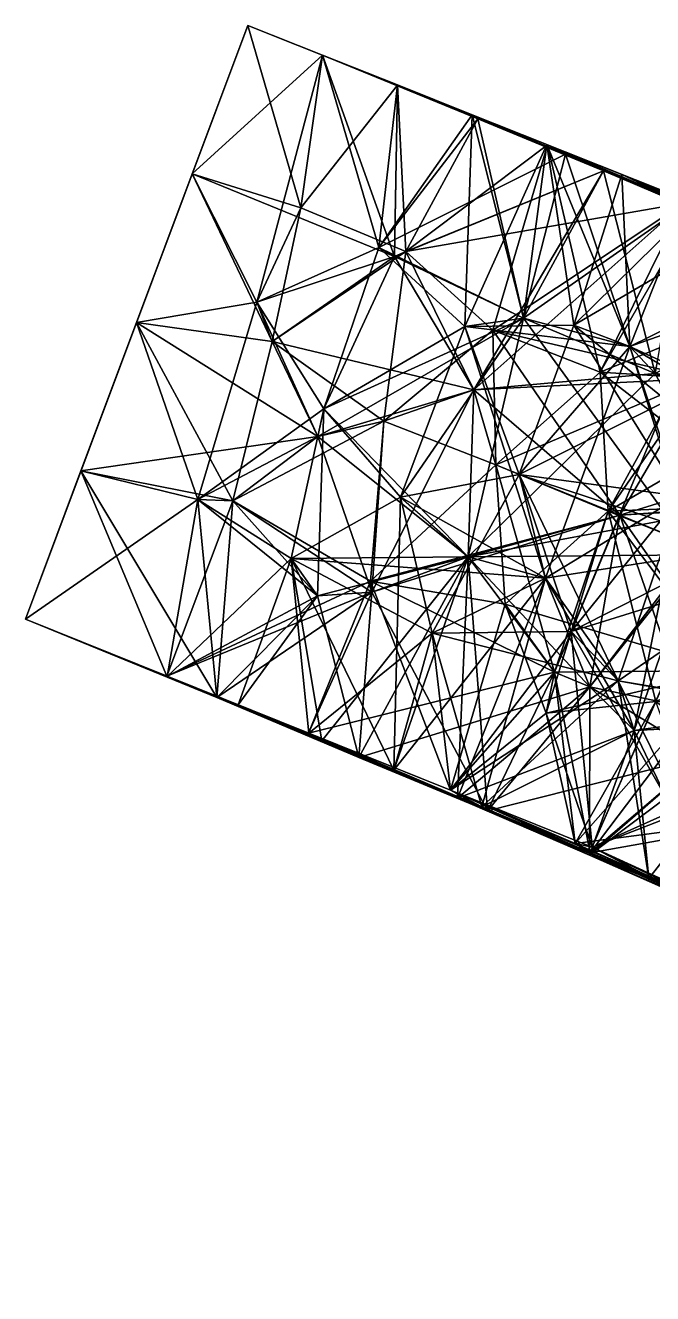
# Model space of a CAD drawing. Extents: x 7.88 to 13.32, y 18.58 to 22.17.
# Drawn here: x 7.88 to 9.064, y 19.778 to 22.17 of the extents above; entities that cross this region are included whole.
import ezdxf

# ---------------------------------------------------------------- set-up
doc = ezdxf.new("R2010")
doc.units = 0
doc.header["$MEASUREMENT"] = 0
for name, color, linetype in [('Boundaries', 170, 'CONTINUOUS'), ('Elements', 30, 'CONTINUOUS'), ('Faces', 91, 'CONTINUOUS')]:
    doc.layers.add(name, color=color, linetype=linetype)

msp = doc.modelspace()

# ---------------------------------------------------------------- linework, layer by layer
at = {"layer": 'Boundaries'}
for points in [[(8.3, 22.17, 57.58), (7.88, 21.05, 57.58), (8.95, 20.62, 58.95), (9.43, 21.72, 58.95)], [(8.3, 22.17, 57.58), (9.43, 21.72, 56.77), (8.95, 20.62, 56.77), (7.88, 21.05, 57.58)], [(9.43, 21.72, 58.95), (10.54, 21.2, 57.58), (9.43, 21.72, 56.77), (8.3, 22.17, 57.58)], [(8.95, 20.62, 58.95), (9.43, 21.72, 58.95), (12.3, 20.23, 58.95), (11.67, 19.21, 58.95)], [(9.43, 21.72, 56.77), (10.17, 21.38, 56.22), (9.65, 20.3, 56.22), (8.95, 20.62, 56.77)], [(8.95, 20.62, 58.95), (10, 20.13, 57.58), (8.95, 20.62, 56.77), (7.88, 21.05, 57.58)], [(8.95, 20.62, 58.95), (10.34, 19.96, 57.86), (10, 20.13, 57.58)], [(8.95, 20.62, 58.95), (11.67, 19.21, 58.95), (10.34, 19.96, 57.86)], [(8.95, 20.62, 56.77), (10, 20.13, 57.58), (10.34, 19.96, 57.13), (9.65, 20.3, 56.22)]]:
    msp.add_3dface(points, dxfattribs=at)
at = {"layer": 'Elements'}
for points in [[(8.4409, 22.1139, 57.7509), (8.1951, 21.8902, 57.58), (8.3, 22.17, 57.58), (8.3999, 21.8257, 57.4348)], [(8.3, 22.17, 57.58), (8.5827, 22.0574, 57.3774), (8.4409, 22.1139, 57.7509), (8.3999, 21.8257, 57.4348)], [(8.1951, 21.8902, 57.58), (8.4409, 22.1139, 57.7509), (8.317, 21.648, 57.8084), (8.5768, 21.7341, 57.6687)], [(8.1951, 21.8902, 57.58), (8.3999, 21.8257, 57.4348), (8.4409, 22.1139, 57.7509), (8.5768, 21.7341, 57.6687)], [(8.317, 21.648, 57.8084), (8.4409, 22.1139, 57.7509), (8.547, 21.751, 58.0126), (8.5768, 21.7341, 57.6687)], [(8.4409, 22.1139, 57.7509), (8.3999, 21.8257, 57.4348), (8.5827, 22.0574, 57.3774), (8.5768, 21.7341, 57.6687)], [(8.5827, 22.0574, 57.3774), (8.7342, 21.9935, 57.7173), (8.4409, 22.1139, 57.7509), (8.5768, 21.7341, 57.6687)], [(8.5821, 22.0577, 57.922), (8.547, 21.751, 58.0126), (8.4409, 22.1139, 57.7509), (8.5768, 21.7341, 57.6687)], [(8.4409, 22.1139, 57.7509), (8.7342, 21.9935, 57.7173), (8.5821, 22.0577, 57.922), (8.5768, 21.7341, 57.6687)], [(8.5827, 22.0574, 57.3774), (8.3999, 21.8257, 57.4348), (8.5982, 21.7434, 57.2895), (8.5768, 21.7341, 57.6687)], [(8.7233, 22.0014, 58.0932), (8.547, 21.751, 58.0126), (8.5821, 22.0577, 57.922), (8.8995, 21.9268, 57.9107)], [(8.5821, 22.0577, 57.922), (8.8995, 21.9268, 57.9107), (8.547, 21.751, 58.0126), (8.7342, 21.9935, 57.7173)], [(8.5821, 22.0577, 57.922), (8.7342, 21.9935, 57.7173), (8.547, 21.751, 58.0126), (8.5768, 21.7341, 57.6687)], [(8.5982, 21.7434, 57.2895), (8.7342, 21.9935, 57.7173), (8.5827, 22.0574, 57.3774), (8.5768, 21.7341, 57.6687)], [(8.8654, 21.9448, 57.1747), (8.971, 21.8955, 57.6581), (8.5827, 22.0574, 57.3774), (8.5982, 21.7434, 57.2895)], [(8.5827, 22.0574, 57.3774), (8.5982, 21.7434, 57.2895), (8.971, 21.8955, 57.6581), (8.7342, 21.9935, 57.7173)], [(8.547, 21.751, 58.0126), (8.7233, 22.0014, 58.0932), (8.7093, 21.6021, 58.247), (8.8204, 21.618, 57.9168)], [(8.547, 21.751, 58.0126), (8.8995, 21.9268, 57.9107), (8.7233, 22.0014, 58.0932), (8.8204, 21.618, 57.9168)], [(8.8995, 21.9268, 57.9107), (8.8204, 21.618, 57.9168), (8.547, 21.751, 58.0126), (8.7342, 21.9935, 57.7173)], [(8.547, 21.751, 58.0126), (8.7342, 21.9935, 57.7173), (8.8204, 21.618, 57.9168), (8.5768, 21.7341, 57.6687)], [(8.971, 21.8955, 57.6581), (8.7342, 21.9935, 57.7173), (8.5982, 21.7434, 57.2895), (8.5768, 21.7341, 57.6687)], [(8.8204, 21.618, 57.9168), (8.7342, 21.9935, 57.7173), (8.971, 21.8955, 57.6581), (8.5768, 21.7341, 57.6687)], [(8.7233, 22.0014, 58.0932), (8.8645, 21.9452, 58.2644), (8.7093, 21.6021, 58.247), (8.8204, 21.618, 57.9168)], [(8.7233, 22.0014, 58.0932), (8.8995, 21.9268, 57.9107), (8.8645, 21.9452, 58.2644), (8.8204, 21.618, 57.9168)], [(8.971, 21.8955, 57.6581), (8.8204, 21.618, 57.9168), (8.8995, 21.9268, 57.9107), (8.7342, 21.9935, 57.7173)], [(9.1231, 21.8345, 57.3629), (8.5982, 21.7434, 57.2895), (8.8654, 21.9448, 57.1747), (8.7626, 21.5949, 57.1486)], [(8.8654, 21.9448, 57.1747), (9.1231, 21.8345, 57.3629), (8.971, 21.8955, 57.6581), (8.5982, 21.7434, 57.2895)], [(8.8645, 21.9452, 58.2644), (8.9155, 21.6044, 58.4647), (8.7093, 21.6021, 58.247), (9.021, 21.5647, 58.1587)], [(8.8645, 21.9452, 58.2644), (9.021, 21.5647, 58.1587), (8.7093, 21.6021, 58.247), (8.8204, 21.618, 57.9168)], [(8.9651, 21.5159, 57.0014), (9.1231, 21.8345, 57.3629), (8.8654, 21.9448, 57.1747), (8.7626, 21.5949, 57.1486)], [(8.8645, 21.9452, 58.2644), (8.8995, 21.9268, 57.9107), (9.021, 21.5647, 58.1587), (8.8204, 21.618, 57.9168)], [(9.1275, 21.832, 58.0053), (9.021, 21.5647, 58.1587), (8.8645, 21.9452, 58.2644), (8.8995, 21.9268, 57.9107)], [(8.8645, 21.9452, 58.2644), (9.1275, 21.832, 58.0053), (9.006, 21.8889, 58.4359), (9.021, 21.5647, 58.1587)], [(9.006, 21.8889, 58.4359), (8.9155, 21.6044, 58.4647), (8.8645, 21.9452, 58.2644), (9.021, 21.5647, 58.1587)], [(8.9651, 21.5159, 57.0014), (9.1476, 21.8325, 56.9725), (8.8654, 21.9448, 57.1747), (9.1231, 21.8345, 57.3629)], [(9.021, 21.5647, 58.1587), (8.8995, 21.9268, 57.9107), (9.1275, 21.832, 58.0053), (8.8204, 21.618, 57.9168)], [(9.1275, 21.832, 58.0053), (8.8995, 21.9268, 57.9107), (8.971, 21.8955, 57.6581), (8.8204, 21.618, 57.9168)], [(8.0899, 21.6098, 57.58), (8.317, 21.648, 57.8084), (8.3457, 21.5736, 57.4079), (8.1951, 21.8902, 57.58)], [(8.3457, 21.5736, 57.4079), (8.1951, 21.8902, 57.58), (8.317, 21.648, 57.8084), (8.3999, 21.8257, 57.4348)], [(8.317, 21.648, 57.8084), (8.3999, 21.8257, 57.4348), (8.1951, 21.8902, 57.58), (8.5768, 21.7341, 57.6687)], [(8.5982, 21.7434, 57.2895), (8.7264, 21.4824, 57.5756), (8.971, 21.8955, 57.6581), (8.5768, 21.7341, 57.6687)], [(8.7264, 21.4824, 57.5756), (8.8204, 21.618, 57.9168), (8.971, 21.8955, 57.6581), (8.5768, 21.7341, 57.6687)], [(8.971, 21.8955, 57.6581), (8.5982, 21.7434, 57.2895), (9.1231, 21.8345, 57.3629), (8.7264, 21.4824, 57.5756)], [(9.1231, 21.8345, 57.3629), (9.0687, 21.5132, 57.7465), (8.971, 21.8955, 57.6581), (8.7264, 21.4824, 57.5756)], [(8.971, 21.8955, 57.6581), (8.7264, 21.4824, 57.5756), (9.0687, 21.5132, 57.7465), (8.8204, 21.618, 57.9168)], [(8.971, 21.8955, 57.6581), (9.0687, 21.5132, 57.7465), (9.1275, 21.832, 58.0053), (8.8204, 21.618, 57.9168)], [(9.1472, 21.8326, 58.6072), (8.9155, 21.6044, 58.4647), (9.006, 21.8889, 58.4359), (9.2349, 21.7911, 58.3681)], [(9.006, 21.8889, 58.4359), (9.2349, 21.7911, 58.3681), (8.9155, 21.6044, 58.4647), (9.021, 21.5647, 58.1587)], [(8.971, 21.8955, 57.6581), (9.1231, 21.8345, 57.3629), (9.425, 21.7025, 57.7201), (9.0687, 21.5132, 57.7465)], [(9.425, 21.7025, 57.7201), (9.1275, 21.832, 58.0053), (8.971, 21.8955, 57.6581), (9.0687, 21.5132, 57.7465)], [(9.1275, 21.832, 58.0053), (9.2349, 21.7911, 58.3681), (9.006, 21.8889, 58.4359), (9.021, 21.5647, 58.1587)], [(8.3457, 21.5736, 57.4079), (8.3999, 21.8257, 57.4348), (8.317, 21.648, 57.8084), (8.5768, 21.7341, 57.6687)], [(8.5982, 21.7434, 57.2895), (8.3999, 21.8257, 57.4348), (8.3457, 21.5736, 57.4079), (8.5768, 21.7341, 57.6687)], [(9.1231, 21.8345, 57.3629), (8.7264, 21.4824, 57.5756), (8.5982, 21.7434, 57.2895), (8.7626, 21.5949, 57.1486)], [(9.1529, 21.5039, 57.2855), (8.7264, 21.4824, 57.5756), (9.1231, 21.8345, 57.3629), (8.7626, 21.5949, 57.1486)], [(9.1231, 21.8345, 57.3629), (9.1529, 21.5039, 57.2855), (9.0687, 21.5132, 57.7465), (8.7264, 21.4824, 57.5756)], [(8.9651, 21.5159, 57.0014), (9.1529, 21.5039, 57.2855), (9.1231, 21.8345, 57.3629), (8.7626, 21.5949, 57.1486)], [(9.0687, 21.5132, 57.7465), (9.021, 21.5647, 58.1587), (9.1275, 21.832, 58.0053), (8.8204, 21.618, 57.9168)], [(9.0906, 21.4622, 58.7129), (8.9155, 21.6044, 58.4647), (9.1472, 21.8326, 58.6072), (9.2349, 21.7911, 58.3681)], [(9.1476, 21.8325, 56.9725), (9.1231, 21.8345, 57.3629), (8.9651, 21.5159, 57.0014), (9.1529, 21.5039, 57.2855)], [(8.9651, 21.5159, 57.0014), (9.17, 21.6004, 56.8973), (9.1476, 21.8325, 56.9725), (9.1529, 21.5039, 57.2855)], [(9.426, 21.7076, 58.2162), (9.2349, 21.7911, 58.3681), (9.1275, 21.832, 58.0053), (9.021, 21.5647, 58.1587)], [(9.426, 21.7076, 58.2162), (9.021, 21.5647, 58.1587), (9.1275, 21.832, 58.0053), (9.3602, 21.7307, 57.9696)], [(9.1275, 21.832, 58.0053), (9.021, 21.5647, 58.1587), (9.0687, 21.5132, 57.7465), (9.3195, 21.4269, 57.911)], [(9.1275, 21.832, 58.0053), (9.3602, 21.7307, 57.9696), (9.021, 21.5647, 58.1587), (9.3195, 21.4269, 57.911)], [(9.0906, 21.4622, 58.7129), (9.1164, 21.2821, 58.2907), (8.9155, 21.6044, 58.4647), (9.2349, 21.7911, 58.3681)], [(8.9155, 21.6044, 58.4647), (9.2349, 21.7911, 58.3681), (9.1164, 21.2821, 58.2907), (9.021, 21.5647, 58.1587)], [(9.1164, 21.2821, 58.2907), (9.2349, 21.7911, 58.3681), (9.426, 21.7076, 58.2162), (9.021, 21.5647, 58.1587)], [(8.4435, 21.447, 58.0293), (8.317, 21.648, 57.8084), (8.547, 21.751, 58.0126), (8.5768, 21.7341, 57.6687)], [(8.5567, 21.4239, 57.2365), (8.5982, 21.7434, 57.2895), (8.3457, 21.5736, 57.4079), (8.7264, 21.4824, 57.5756)], [(8.3457, 21.5736, 57.4079), (8.7264, 21.4824, 57.5756), (8.5982, 21.7434, 57.2895), (8.5768, 21.7341, 57.6687)], [(8.4435, 21.447, 58.0293), (8.547, 21.751, 58.0126), (8.7093, 21.6021, 58.247), (8.8204, 21.618, 57.9168)], [(8.547, 21.751, 58.0126), (8.8204, 21.618, 57.9168), (8.4435, 21.447, 58.0293), (8.5768, 21.7341, 57.6687)], [(8.5982, 21.7434, 57.2895), (8.7264, 21.4824, 57.5756), (8.5567, 21.4239, 57.2365), (8.7626, 21.5949, 57.1486)], [(8.317, 21.648, 57.8084), (8.432, 21.3947, 57.6555), (8.3457, 21.5736, 57.4079), (8.5768, 21.7341, 57.6687)], [(8.4435, 21.447, 58.0293), (8.432, 21.3947, 57.6555), (8.317, 21.648, 57.8084), (8.5768, 21.7341, 57.6687)], [(8.3457, 21.5736, 57.4079), (8.432, 21.3947, 57.6555), (8.7264, 21.4824, 57.5756), (8.5768, 21.7341, 57.6687)], [(8.7264, 21.4824, 57.5756), (8.432, 21.3947, 57.6555), (8.8204, 21.618, 57.9168), (8.5768, 21.7341, 57.6687)], [(8.8204, 21.618, 57.9168), (8.432, 21.3947, 57.6555), (8.4435, 21.447, 58.0293), (8.5768, 21.7341, 57.6687)], [(9.021, 21.5647, 58.1587), (9.3602, 21.7307, 57.9696), (9.426, 21.7076, 58.2162), (9.3195, 21.4269, 57.911)], [(9.4533, 21.3091, 58.1671), (9.1164, 21.2821, 58.2907), (9.426, 21.7076, 58.2162), (9.021, 21.5647, 58.1587)], [(9.4533, 21.3091, 58.1671), (9.021, 21.5647, 58.1587), (9.426, 21.7076, 58.2162), (9.3195, 21.4269, 57.911)], [(8.0899, 21.6098, 57.58), (8.3457, 21.5736, 57.4079), (8.317, 21.648, 57.8084), (8.432, 21.3947, 57.6555)], [(8.317, 21.648, 57.8084), (8.2053, 21.2757, 57.8431), (8.0899, 21.6098, 57.58), (8.432, 21.3947, 57.6555)], [(8.4435, 21.447, 58.0293), (8.2053, 21.2757, 57.8431), (8.317, 21.648, 57.8084), (8.432, 21.3947, 57.6555)], [(7.9849, 21.3298, 57.58), (8.2718, 21.2733, 57.3814), (8.0899, 21.6098, 57.58), (8.432, 21.3947, 57.6555)], [(8.0899, 21.6098, 57.58), (8.2053, 21.2757, 57.8431), (7.9849, 21.3298, 57.58), (8.432, 21.3947, 57.6555)], [(8.2718, 21.2733, 57.3814), (8.3457, 21.5736, 57.4079), (8.0899, 21.6098, 57.58), (8.432, 21.3947, 57.6555)], [(8.4435, 21.447, 58.0293), (8.8204, 21.618, 57.9168), (8.716, 21.1678, 57.7952), (8.432, 21.3947, 57.6555)], [(8.716, 21.1678, 57.7952), (8.8204, 21.618, 57.9168), (8.7264, 21.4824, 57.5756), (8.432, 21.3947, 57.6555)], [(8.5883, 21.2804, 58.2577), (8.716, 21.1678, 57.7952), (8.4435, 21.447, 58.0293), (8.8204, 21.618, 57.9168)], [(8.7093, 21.6021, 58.247), (8.5883, 21.2804, 58.2577), (8.4435, 21.447, 58.0293), (8.8204, 21.618, 57.9168)], [(8.5883, 21.2804, 58.2577), (8.8618, 21.1274, 58.1304), (8.716, 21.1678, 57.7952), (8.8204, 21.618, 57.9168)], [(8.7093, 21.6021, 58.247), (8.8618, 21.1274, 58.1304), (8.5883, 21.2804, 58.2577), (8.8204, 21.618, 57.9168)], [(8.8123, 21.3231, 58.4787), (8.5883, 21.2804, 58.2577), (8.7093, 21.6021, 58.247), (8.8618, 21.1274, 58.1304)], [(9.021, 21.5647, 58.1587), (8.8618, 21.1274, 58.1304), (8.7093, 21.6021, 58.247), (8.8204, 21.618, 57.9168)], [(8.7093, 21.6021, 58.247), (8.9155, 21.6044, 58.4647), (8.8123, 21.3231, 58.4787), (9.021, 21.5647, 58.1587)], [(8.7093, 21.6021, 58.247), (9.021, 21.5647, 58.1587), (8.8123, 21.3231, 58.4787), (8.8618, 21.1274, 58.1304)], [(9.0687, 21.5132, 57.7465), (8.7264, 21.4824, 57.5756), (8.716, 21.1678, 57.7952), (8.8204, 21.618, 57.9168)], [(9.0687, 21.5132, 57.7465), (8.716, 21.1678, 57.7952), (9.1441, 21.1716, 57.9493), (8.8204, 21.618, 57.9168)], [(8.716, 21.1678, 57.7952), (8.8618, 21.1274, 58.1304), (9.1441, 21.1716, 57.9493), (8.8204, 21.618, 57.9168)], [(8.9155, 21.6044, 58.4647), (9.1164, 21.2821, 58.2907), (8.8123, 21.3231, 58.4787), (9.021, 21.5647, 58.1587)], [(8.8123, 21.3231, 58.4787), (8.9155, 21.6044, 58.4647), (9.0906, 21.4622, 58.7129), (9.1164, 21.2821, 58.2907)], [(9.1441, 21.1716, 57.9493), (9.021, 21.5647, 58.1587), (9.0687, 21.5132, 57.7465), (8.8204, 21.618, 57.9168)], [(9.1441, 21.1716, 57.9493), (8.8618, 21.1274, 58.1304), (9.021, 21.5647, 58.1587), (8.8204, 21.618, 57.9168)], [(8.9651, 21.5159, 57.0014), (8.9801, 21.2537, 56.9245), (9.17, 21.6004, 56.8973), (9.287, 21.2666, 57.0816)], [(9.17, 21.6004, 56.8973), (9.1529, 21.5039, 57.2855), (8.9651, 21.5159, 57.0014), (9.287, 21.2666, 57.0816)], [(9.17, 21.6004, 56.8973), (8.9801, 21.2537, 56.9245), (9.3099, 21.4448, 56.77), (9.287, 21.2666, 57.0816)], [(8.5567, 21.4239, 57.2365), (8.3457, 21.5736, 57.4079), (8.2718, 21.2733, 57.3814), (8.432, 21.3947, 57.6555)], [(8.5567, 21.4239, 57.2365), (8.7264, 21.4824, 57.5756), (8.3457, 21.5736, 57.4079), (8.432, 21.3947, 57.6555)], [(8.5567, 21.4239, 57.2365), (8.7264, 21.4824, 57.5756), (8.7682, 21.3412, 57.0813), (8.7626, 21.5949, 57.1486)], [(9.0018, 21.2465, 57.45), (8.7264, 21.4824, 57.5756), (9.1529, 21.5039, 57.2855), (8.7626, 21.5949, 57.1486)], [(8.7682, 21.3412, 57.0813), (8.7264, 21.4824, 57.5756), (9.0018, 21.2465, 57.45), (8.7626, 21.5949, 57.1486)], [(8.7682, 21.3412, 57.0813), (9.1529, 21.5039, 57.2855), (8.9651, 21.5159, 57.0014), (8.7626, 21.5949, 57.1486)], [(9.0018, 21.2465, 57.45), (9.1529, 21.5039, 57.2855), (8.7682, 21.3412, 57.0813), (8.7626, 21.5949, 57.1486)], [(8.8123, 21.3231, 58.4787), (9.021, 21.5647, 58.1587), (9.1164, 21.2821, 58.2907), (8.8618, 21.1274, 58.1304)], [(9.1164, 21.2821, 58.2907), (9.021, 21.5647, 58.1587), (9.1441, 21.1716, 57.9493), (8.8618, 21.1274, 58.1304)], [(9.0687, 21.5132, 57.7465), (9.021, 21.5647, 58.1587), (9.1441, 21.1716, 57.9493), (9.3195, 21.4269, 57.911)], [(9.1441, 21.1716, 57.9493), (9.021, 21.5647, 58.1587), (9.1164, 21.2821, 58.2907), (9.3195, 21.4269, 57.911)], [(9.1164, 21.2821, 58.2907), (9.021, 21.5647, 58.1587), (9.4533, 21.3091, 58.1671), (9.3195, 21.4269, 57.911)], [(9.1441, 21.1716, 57.9493), (8.716, 21.1678, 57.7952), (9.0687, 21.5132, 57.7465), (9.203, 21.2581, 57.67)], [(9.0687, 21.5132, 57.7465), (8.716, 21.1678, 57.7952), (9.0018, 21.2465, 57.45), (9.203, 21.2581, 57.67)], [(9.0018, 21.2465, 57.45), (8.716, 21.1678, 57.7952), (9.0687, 21.5132, 57.7465), (8.7264, 21.4824, 57.5756)], [(9.0687, 21.5132, 57.7465), (9.1529, 21.5039, 57.2855), (9.0018, 21.2465, 57.45), (8.7264, 21.4824, 57.5756)], [(8.7682, 21.3412, 57.0813), (8.9801, 21.2537, 56.9245), (8.9651, 21.5159, 57.0014), (9.1529, 21.5039, 57.2855)], [(9.0018, 21.2465, 57.45), (8.9801, 21.2537, 56.9245), (8.7682, 21.3412, 57.0813), (9.1529, 21.5039, 57.2855)], [(8.9651, 21.5159, 57.0014), (9.1529, 21.5039, 57.2855), (8.9801, 21.2537, 56.9245), (9.287, 21.2666, 57.0816)], [(8.9801, 21.2537, 56.9245), (9.1529, 21.5039, 57.2855), (9.0018, 21.2465, 57.45), (9.287, 21.2666, 57.0816)], [(9.0018, 21.2465, 57.45), (9.1529, 21.5039, 57.2855), (9.0687, 21.5132, 57.7465), (9.203, 21.2581, 57.67)], [(9.0018, 21.2465, 57.45), (9.287, 21.2666, 57.0816), (9.1529, 21.5039, 57.2855), (9.4539, 21.3859, 57.3546)], [(9.1529, 21.5039, 57.2855), (9.203, 21.2581, 57.67), (9.0018, 21.2465, 57.45), (9.4539, 21.3859, 57.3546)], [(8.5339, 21.1013, 57.5149), (8.7264, 21.4824, 57.5756), (8.5567, 21.4239, 57.2365), (8.432, 21.3947, 57.6555)], [(8.716, 21.1678, 57.7952), (8.7264, 21.4824, 57.5756), (8.5339, 21.1013, 57.5149), (8.432, 21.3947, 57.6555)], [(9.0018, 21.2465, 57.45), (8.5339, 21.1013, 57.5149), (8.716, 21.1678, 57.7952), (8.7264, 21.4824, 57.5756)], [(8.5567, 21.4239, 57.2365), (8.5339, 21.1013, 57.5149), (9.0018, 21.2465, 57.45), (8.7264, 21.4824, 57.5756)], [(9.0018, 21.2465, 57.45), (8.7682, 21.3412, 57.0813), (8.5567, 21.4239, 57.2365), (8.7264, 21.4824, 57.5756)], [(9.0906, 21.4622, 58.7129), (8.9102, 21.0272, 58.7158), (8.8123, 21.3231, 58.4787), (9.3232, 21.1551, 58.5564)], [(9.0906, 21.4622, 58.7129), (9.3232, 21.1551, 58.5564), (8.8123, 21.3231, 58.4787), (9.1164, 21.2821, 58.2907)], [(9.1899, 21.1697, 58.95), (8.9102, 21.0272, 58.7158), (9.0906, 21.4622, 58.7129), (9.3232, 21.1551, 58.5564)], [(8.2053, 21.2757, 57.8431), (8.432, 21.3947, 57.6555), (8.4435, 21.447, 58.0293), (8.4311, 21.0943, 57.7906)], [(8.4435, 21.447, 58.0293), (8.3816, 21.1648, 58.0836), (8.2053, 21.2757, 57.8431), (8.4311, 21.0943, 57.7906)], [(8.5883, 21.2804, 58.2577), (8.4435, 21.447, 58.0293), (8.716, 21.1678, 57.7952), (8.3816, 21.1648, 58.0836)], [(8.716, 21.1678, 57.7952), (8.3816, 21.1648, 58.0836), (8.4435, 21.447, 58.0293), (8.4311, 21.0943, 57.7906)], [(8.4435, 21.447, 58.0293), (8.432, 21.3947, 57.6555), (8.716, 21.1678, 57.7952), (8.4311, 21.0943, 57.7906)], [(9.3099, 21.4448, 56.77), (8.9801, 21.2537, 56.9245), (9.1899, 21.1697, 56.77), (9.287, 21.2666, 57.0816)], [(8.2718, 21.2733, 57.3814), (8.5316, 21.1217, 57.1747), (8.5567, 21.4239, 57.2365), (8.5339, 21.1013, 57.5149)], [(8.2718, 21.2733, 57.3814), (8.5339, 21.1013, 57.5149), (8.5567, 21.4239, 57.2365), (8.432, 21.3947, 57.6555)], [(9.0018, 21.2465, 57.45), (8.5316, 21.1217, 57.1747), (8.5567, 21.4239, 57.2365), (8.7682, 21.3412, 57.0813)], [(8.5567, 21.4239, 57.2365), (8.5316, 21.1217, 57.1747), (9.0018, 21.2465, 57.45), (8.5339, 21.1013, 57.5149)], [(7.9849, 21.3298, 57.58), (8.2053, 21.2757, 57.8431), (8.2718, 21.2733, 57.3814), (8.432, 21.3947, 57.6555)], [(8.2718, 21.2733, 57.3814), (8.432, 21.3947, 57.6555), (8.2053, 21.2757, 57.8431), (8.4311, 21.0943, 57.7906)], [(8.5339, 21.1013, 57.5149), (8.432, 21.3947, 57.6555), (8.2718, 21.2733, 57.3814), (8.4311, 21.0943, 57.7906)], [(8.716, 21.1678, 57.7952), (8.432, 21.3947, 57.6555), (8.5339, 21.1013, 57.5149), (8.4311, 21.0943, 57.7906)], [(9.4631, 21.0562, 57.3772), (9.287, 21.2666, 57.0816), (9.0018, 21.2465, 57.45), (9.4539, 21.3859, 57.3546)], [(9.203, 21.2581, 57.67), (9.4631, 21.0562, 57.3772), (9.0018, 21.2465, 57.45), (9.4539, 21.3859, 57.3546)], [(8.7853, 21.0782, 57.0029), (8.7682, 21.3412, 57.0813), (8.5316, 21.1217, 57.1747), (8.8787, 20.9505, 57.3134)], [(8.5316, 21.1217, 57.1747), (8.7682, 21.3412, 57.0813), (9.0018, 21.2465, 57.45), (8.8787, 20.9505, 57.3134)], [(8.7682, 21.3412, 57.0813), (8.9801, 21.2537, 56.9245), (9.0018, 21.2465, 57.45), (8.8787, 20.9505, 57.3134)], [(8.7853, 21.0782, 57.0029), (8.9801, 21.2537, 56.9245), (8.7682, 21.3412, 57.0813), (8.8787, 20.9505, 57.3134)], [(7.88, 21.05, 57.58), (8.2414, 20.9028, 57.6502), (7.9849, 21.3298, 57.58), (8.2053, 21.2757, 57.8431)], [(8.1472, 20.9426, 57.3777), (7.9849, 21.3298, 57.58), (7.88, 21.05, 57.58), (8.2414, 20.9028, 57.6502)], [(7.9849, 21.3298, 57.58), (8.2414, 20.9028, 57.6502), (8.2718, 21.2733, 57.3814), (8.2053, 21.2757, 57.8431)], [(8.1472, 20.9426, 57.3777), (8.2718, 21.2733, 57.3814), (7.9849, 21.3298, 57.58), (8.2414, 20.9028, 57.6502)], [(8.648, 21.0236, 58.4348), (8.5883, 21.2804, 58.2577), (8.8123, 21.3231, 58.4787), (8.8618, 21.1274, 58.1304)], [(8.9102, 21.0272, 58.7158), (8.648, 21.0236, 58.4348), (8.8123, 21.3231, 58.4787), (8.9987, 20.9337, 58.3715)], [(8.8123, 21.3231, 58.4787), (8.9987, 20.9337, 58.3715), (8.648, 21.0236, 58.4348), (8.8618, 21.1274, 58.1304)], [(8.8123, 21.3231, 58.4787), (9.1164, 21.2821, 58.2907), (8.9102, 21.0272, 58.7158), (8.9987, 20.9337, 58.3715)], [(9.1164, 21.2821, 58.2907), (8.9987, 20.9337, 58.3715), (8.8123, 21.3231, 58.4787), (8.8618, 21.1274, 58.1304)], [(8.8123, 21.3231, 58.4787), (9.3232, 21.1551, 58.5564), (8.9102, 21.0272, 58.7158), (9.1164, 21.2821, 58.2907)], [(8.1477, 20.9424, 57.9228), (8.2414, 20.9028, 57.6502), (7.88, 21.05, 57.58), (8.2053, 21.2757, 57.8431)], [(8.2718, 21.2733, 57.3814), (8.2414, 20.9028, 57.6502), (8.1472, 20.9426, 57.3777), (8.5339, 21.1013, 57.5149)], [(8.1472, 20.9426, 57.3777), (8.5316, 21.1217, 57.1747), (8.2718, 21.2733, 57.3814), (8.5339, 21.1013, 57.5149)], [(8.2053, 21.2757, 57.8431), (8.3816, 21.1648, 58.0836), (8.1477, 20.9424, 57.9228), (8.4311, 21.0943, 57.7906)], [(8.2414, 20.9028, 57.6502), (8.2053, 21.2757, 57.8431), (8.1477, 20.9424, 57.9228), (8.4311, 21.0943, 57.7906)], [(8.2718, 21.2733, 57.3814), (8.2053, 21.2757, 57.8431), (8.2414, 20.9028, 57.6502), (8.4311, 21.0943, 57.7906)], [(8.2414, 20.9028, 57.6502), (8.5339, 21.1013, 57.5149), (8.2718, 21.2733, 57.3814), (8.4311, 21.0943, 57.7906)], [(8.716, 21.1678, 57.7952), (8.8618, 21.1274, 58.1304), (8.5883, 21.2804, 58.2577), (8.3816, 21.1648, 58.0836)], [(8.5883, 21.2804, 58.2577), (8.3816, 21.1648, 58.0836), (8.8618, 21.1274, 58.1304), (8.5754, 20.7655, 58.1137)], [(8.648, 21.0236, 58.4348), (8.3816, 21.1648, 58.0836), (8.5883, 21.2804, 58.2577), (8.5754, 20.7655, 58.1137)], [(8.5883, 21.2804, 58.2577), (8.8618, 21.1274, 58.1304), (8.648, 21.0236, 58.4348), (8.5754, 20.7655, 58.1137)], [(8.9987, 20.9337, 58.3715), (8.8618, 21.1274, 58.1304), (9.1164, 21.2821, 58.2907), (9.0293, 20.84, 58.0996)], [(9.1164, 21.2821, 58.2907), (8.8618, 21.1274, 58.1304), (9.1441, 21.1716, 57.9493), (9.0293, 20.84, 58.0996)], [(8.9102, 21.0272, 58.7158), (9.1164, 21.2821, 58.2907), (9.3232, 21.1551, 58.5564), (8.9987, 20.9337, 58.3715)], [(8.9801, 21.2537, 56.9245), (9.2066, 20.9533, 57.1878), (9.1899, 21.1697, 56.77), (9.287, 21.2666, 57.0816)], [(9.0018, 21.2465, 57.45), (9.2066, 20.9533, 57.1878), (8.9801, 21.2537, 56.9245), (9.287, 21.2666, 57.0816)], [(9.3054, 20.8793, 58.1763), (8.9987, 20.9337, 58.3715), (9.1164, 21.2821, 58.2907), (9.0293, 20.84, 58.0996)], [(9.3232, 21.1551, 58.5564), (9.1164, 21.2821, 58.2907), (9.3054, 20.8793, 58.1763), (8.9987, 20.9337, 58.3715)], [(9.0018, 21.2465, 57.45), (9.4631, 21.0562, 57.3772), (9.2066, 20.9533, 57.1878), (9.287, 21.2666, 57.0816)], [(9.3054, 20.8793, 58.1763), (9.1164, 21.2821, 58.2907), (9.1441, 21.1716, 57.9493), (9.0293, 20.84, 58.0996)], [(9.0018, 21.2465, 57.45), (8.5339, 21.1013, 57.5149), (8.5316, 21.1217, 57.1747), (8.8787, 20.9505, 57.3134)], [(8.716, 21.1678, 57.7952), (8.5339, 21.1013, 57.5149), (9.0018, 21.2465, 57.45), (8.8787, 20.9505, 57.3134)], [(8.716, 21.1678, 57.7952), (9.203, 21.2581, 57.67), (9.1441, 21.1716, 57.9493), (8.9455, 20.9228, 57.8354)], [(9.0018, 21.2465, 57.45), (9.203, 21.2581, 57.67), (8.716, 21.1678, 57.7952), (8.9455, 20.9228, 57.8354)], [(9.0018, 21.2465, 57.45), (8.9455, 20.9228, 57.8354), (8.716, 21.1678, 57.7952), (8.8787, 20.9505, 57.3134)], [(8.7853, 21.0782, 57.0029), (9.2066, 20.9533, 57.1878), (8.9801, 21.2537, 56.9245), (8.8787, 20.9505, 57.3134)], [(8.7853, 21.0782, 57.0029), (8.8629, 20.8728, 56.8967), (8.9801, 21.2537, 56.9245), (9.2066, 20.9533, 57.1878)], [(8.9801, 21.2537, 56.9245), (8.8629, 20.8728, 56.8967), (9.0701, 20.8951, 56.77), (9.2066, 20.9533, 57.1878)], [(8.9801, 21.2537, 56.9245), (9.2066, 20.9533, 57.1878), (9.0018, 21.2465, 57.45), (8.8787, 20.9505, 57.3134)], [(9.0018, 21.2465, 57.45), (8.8787, 20.9505, 57.3134), (9.2066, 20.9533, 57.1878), (9.16, 20.792, 57.4871)], [(8.9455, 20.9228, 57.8354), (8.8787, 20.9505, 57.3134), (9.0018, 21.2465, 57.45), (9.16, 20.792, 57.4871)], [(9.1441, 21.1716, 57.9493), (9.203, 21.2581, 57.67), (9.2753, 20.8527, 57.8045), (8.9455, 20.9228, 57.8354)], [(9.2753, 20.8527, 57.8045), (8.9455, 20.9228, 57.8354), (9.203, 21.2581, 57.67), (9.16, 20.792, 57.4871)], [(9.203, 21.2581, 57.67), (8.9455, 20.9228, 57.8354), (9.0018, 21.2465, 57.45), (9.16, 20.792, 57.4871)], [(9.1899, 21.1697, 56.77), (8.9801, 21.2537, 56.9245), (9.0701, 20.8951, 56.77), (9.2066, 20.9533, 57.1878)], [(9.0018, 21.2465, 57.45), (9.4631, 21.0562, 57.3772), (9.203, 21.2581, 57.67), (9.16, 20.792, 57.4871)], [(9.2066, 20.9533, 57.1878), (9.4631, 21.0562, 57.3772), (9.0018, 21.2465, 57.45), (9.16, 20.792, 57.4871)], [(8.8618, 21.1274, 58.1304), (8.3816, 21.1648, 58.0836), (8.716, 21.1678, 57.7952), (8.5754, 20.7655, 58.1137)], [(8.716, 21.1678, 57.7952), (8.5754, 20.7655, 58.1137), (8.3816, 21.1648, 58.0836), (8.4395, 20.8207, 57.8987)], [(8.716, 21.1678, 57.7952), (8.4395, 20.8207, 57.8987), (8.3816, 21.1648, 58.0836), (8.4311, 21.0943, 57.7906)], [(8.5093, 20.7894, 57.6499), (8.4395, 20.8207, 57.8987), (8.716, 21.1678, 57.7952), (8.4311, 21.0943, 57.7906)], [(8.716, 21.1678, 57.7952), (8.5339, 21.1013, 57.5149), (8.5093, 20.7894, 57.6499), (8.4311, 21.0943, 57.7906)], [(8.6955, 20.7129, 57.9233), (8.5754, 20.7655, 58.1137), (8.716, 21.1678, 57.7952), (8.4395, 20.8207, 57.8987)], [(8.6955, 20.7129, 57.9233), (8.716, 21.1678, 57.7952), (8.5093, 20.7894, 57.6499), (8.4395, 20.8207, 57.8987)], [(8.716, 21.1678, 57.7952), (8.7524, 20.6886, 57.5055), (8.5093, 20.7894, 57.6499), (8.5339, 21.1013, 57.5149)], [(8.5093, 20.7894, 57.6499), (8.716, 21.1678, 57.7952), (8.6955, 20.7129, 57.9233), (8.9455, 20.9228, 57.8354)], [(8.5093, 20.7894, 57.6499), (8.7524, 20.6886, 57.5055), (8.716, 21.1678, 57.7952), (8.9455, 20.9228, 57.8354)], [(8.7524, 20.6886, 57.5055), (8.5339, 21.1013, 57.5149), (8.716, 21.1678, 57.7952), (8.8787, 20.9505, 57.3134)], [(8.6955, 20.7129, 57.9233), (8.8618, 21.1274, 58.1304), (8.716, 21.1678, 57.7952), (8.5754, 20.7655, 58.1137)], [(8.6955, 20.7129, 57.9233), (8.9455, 20.9228, 57.8354), (8.716, 21.1678, 57.7952), (8.8618, 21.1274, 58.1304)], [(8.716, 21.1678, 57.7952), (8.9455, 20.9228, 57.8354), (9.1441, 21.1716, 57.9493), (8.8618, 21.1274, 58.1304)], [(8.716, 21.1678, 57.7952), (8.9455, 20.9228, 57.8354), (8.7524, 20.6886, 57.5055), (8.8787, 20.9505, 57.3134)], [(9.1441, 21.1716, 57.9493), (8.8618, 21.1274, 58.1304), (8.9455, 20.9228, 57.8354), (9.0293, 20.84, 58.0996)], [(8.95, 20.62, 58.95), (9.1899, 21.1697, 58.95), (9.2127, 20.4974, 58.6072), (8.9102, 21.0272, 58.7158)], [(9.2127, 20.4974, 58.6072), (8.9102, 21.0272, 58.7158), (9.1899, 21.1697, 58.95), (9.3232, 21.1551, 58.5564)], [(9.1441, 21.1716, 57.9493), (8.9455, 20.9228, 57.8354), (9.2753, 20.8527, 57.8045), (9.0293, 20.84, 58.0996)], [(9.2974, 20.4551, 58.6776), (9.1899, 21.1697, 58.95), (8.95, 20.62, 58.95), (9.7231, 20.9667, 58.95)], [(9.2974, 20.4551, 58.6776), (9.1899, 21.1697, 58.95), (9.2127, 20.4974, 58.6072), (8.95, 20.62, 58.95)], [(9.1441, 21.1716, 57.9493), (9.2753, 20.8527, 57.8045), (9.3054, 20.8793, 58.1763), (9.0293, 20.84, 58.0996)], [(8.1477, 20.9424, 57.9228), (8.3816, 21.1648, 58.0836), (8.2814, 20.8887, 58.0939), (8.4311, 21.0943, 57.7906)], [(8.2814, 20.8887, 58.0939), (8.3816, 21.1648, 58.0836), (8.415, 20.835, 58.265), (8.5754, 20.7655, 58.1137)], [(8.3816, 21.1648, 58.0836), (8.5754, 20.7655, 58.1137), (8.2814, 20.8887, 58.0939), (8.4395, 20.8207, 57.8987)], [(8.3816, 21.1648, 58.0836), (8.4395, 20.8207, 57.8987), (8.2814, 20.8887, 58.0939), (8.4311, 21.0943, 57.7906)], [(8.415, 20.835, 58.265), (8.3816, 21.1648, 58.0836), (8.648, 21.0236, 58.4348), (8.5754, 20.7655, 58.1137)], [(8.9102, 21.0272, 58.7158), (9.3232, 21.1551, 58.5564), (9.2127, 20.4974, 58.6072), (8.9987, 20.9337, 58.3715)], [(9.2127, 20.4974, 58.6072), (9.3232, 21.1551, 58.5564), (9.5775, 20.8371, 58.4716), (8.9987, 20.9337, 58.3715)], [(9.3232, 21.1551, 58.5564), (9.3054, 20.8793, 58.1763), (9.5775, 20.8371, 58.4716), (8.9987, 20.9337, 58.3715)], [(8.4145, 20.8352, 57.1754), (8.5316, 21.1217, 57.1747), (8.1472, 20.9426, 57.3777), (8.5339, 21.1013, 57.5149)], [(8.6823, 20.7276, 56.9726), (8.5316, 21.1217, 57.1747), (8.4145, 20.8352, 57.1754), (8.8787, 20.9505, 57.3134)], [(8.5316, 21.1217, 57.1747), (8.5339, 21.1013, 57.5149), (8.4145, 20.8352, 57.1754), (8.8787, 20.9505, 57.3134)], [(8.7853, 21.0782, 57.0029), (8.5316, 21.1217, 57.1747), (8.6823, 20.7276, 56.9726), (8.8787, 20.9505, 57.3134)], [(8.648, 21.0236, 58.4348), (8.8618, 21.1274, 58.1304), (8.7413, 20.6965, 58.2592), (8.5754, 20.7655, 58.1137)], [(8.8618, 21.1274, 58.1304), (9.0293, 20.84, 58.0996), (8.7413, 20.6965, 58.2592), (8.5754, 20.7655, 58.1137)], [(8.6955, 20.7129, 57.9233), (9.0293, 20.84, 58.0996), (8.8618, 21.1274, 58.1304), (8.5754, 20.7655, 58.1137)], [(8.648, 21.0236, 58.4348), (8.9987, 20.9337, 58.3715), (8.7413, 20.6965, 58.2592), (8.8618, 21.1274, 58.1304)], [(8.9455, 20.9228, 57.8354), (8.8618, 21.1274, 58.1304), (8.6955, 20.7129, 57.9233), (9.0293, 20.84, 58.0996)], [(8.7413, 20.6965, 58.2592), (8.8618, 21.1274, 58.1304), (8.9987, 20.9337, 58.3715), (9.0293, 20.84, 58.0996)], [(8.1472, 20.9426, 57.3777), (8.2414, 20.9028, 57.6502), (8.5093, 20.7894, 57.6499), (8.5339, 21.1013, 57.5149)], [(8.1472, 20.9426, 57.3777), (8.5093, 20.7894, 57.6499), (8.4145, 20.8352, 57.1754), (8.5339, 21.1013, 57.5149)], [(8.5093, 20.7894, 57.6499), (8.5339, 21.1013, 57.5149), (8.2414, 20.9028, 57.6502), (8.4311, 21.0943, 57.7906)], [(8.5093, 20.7894, 57.6499), (8.7524, 20.6886, 57.5055), (8.4145, 20.8352, 57.1754), (8.5339, 21.1013, 57.5149)], [(8.4145, 20.8352, 57.1754), (8.5339, 21.1013, 57.5149), (8.7524, 20.6886, 57.5055), (8.8787, 20.9505, 57.3134)], [(8.1477, 20.9424, 57.9228), (8.4395, 20.8207, 57.8987), (8.2414, 20.9028, 57.6502), (8.4311, 21.0943, 57.7906)], [(8.2814, 20.8887, 58.0939), (8.4395, 20.8207, 57.8987), (8.1477, 20.9424, 57.9228), (8.4311, 21.0943, 57.7906)], [(8.2414, 20.9028, 57.6502), (8.4395, 20.8207, 57.8987), (8.5093, 20.7894, 57.6499), (8.4311, 21.0943, 57.7906)], [(8.6823, 20.7276, 56.9726), (8.8629, 20.8728, 56.8967), (8.7853, 21.0782, 57.0029), (8.8787, 20.9505, 57.3134)], [(8.8629, 20.8728, 56.8967), (9.2066, 20.9533, 57.1878), (8.7853, 21.0782, 57.0029), (8.8787, 20.9505, 57.3134)], [(8.415, 20.835, 58.265), (8.648, 21.0236, 58.4348), (8.6824, 20.7275, 58.6074), (8.7413, 20.6965, 58.2592)], [(8.648, 21.0236, 58.4348), (8.7413, 20.6965, 58.2592), (8.415, 20.835, 58.265), (8.5754, 20.7655, 58.1137)], [(8.6824, 20.7275, 58.6074), (8.648, 21.0236, 58.4348), (8.9102, 21.0272, 58.7158), (8.9987, 20.9337, 58.3715)], [(8.6824, 20.7275, 58.6074), (8.7413, 20.6965, 58.2592), (8.648, 21.0236, 58.4348), (8.9987, 20.9337, 58.3715)], [(9.2127, 20.4974, 58.6072), (8.6824, 20.7275, 58.6074), (8.95, 20.62, 58.95), (8.9102, 21.0272, 58.7158)], [(8.6824, 20.7275, 58.6074), (8.9102, 21.0272, 58.7158), (9.2127, 20.4974, 58.6072), (8.9987, 20.9337, 58.3715)], [(8.8629, 20.8728, 56.8967), (8.9178, 20.6274, 57.0302), (9.0701, 20.8951, 56.77), (9.2066, 20.9533, 57.1878)], [(8.9178, 20.6274, 57.0302), (9.2066, 20.9533, 57.1878), (8.8629, 20.8728, 56.8967), (8.8787, 20.9505, 57.3134)], [(8.9462, 20.6094, 57.2904), (9.2066, 20.9533, 57.1878), (8.9178, 20.6274, 57.0302), (8.8787, 20.9505, 57.3134)], [(9.2066, 20.9533, 57.1878), (8.8787, 20.9505, 57.3134), (8.9462, 20.6094, 57.2904), (9.16, 20.792, 57.4871)], [(9.0701, 20.8951, 56.77), (8.9178, 20.6274, 57.0302), (9.2128, 20.4974, 56.9727), (9.2066, 20.9533, 57.1878)], [(9.2128, 20.4974, 56.9727), (9.2066, 20.9533, 57.1878), (8.9178, 20.6274, 57.0302), (9.3942, 20.6893, 57.1621)], [(8.9178, 20.6274, 57.0302), (9.2066, 20.9533, 57.1878), (8.9462, 20.6094, 57.2904), (9.3942, 20.6893, 57.1621)], [(8.9462, 20.6094, 57.2904), (9.3942, 20.6893, 57.1621), (9.2066, 20.9533, 57.1878), (9.16, 20.792, 57.4871)], [(8.95, 20.62, 58.95), (9.631, 20.267, 58.95), (9.2974, 20.4551, 58.6776), (9.7231, 20.9667, 58.95)], [(8.4145, 20.8352, 57.1754), (8.7524, 20.6886, 57.5055), (8.6823, 20.7276, 56.9726), (8.8787, 20.9505, 57.3134)], [(8.6823, 20.7276, 56.9726), (8.9178, 20.6274, 57.0302), (8.8629, 20.8728, 56.8967), (8.8787, 20.9505, 57.3134)], [(8.9462, 20.6094, 57.2904), (8.9178, 20.6274, 57.0302), (8.6823, 20.7276, 56.9726), (8.8787, 20.9505, 57.3134)], [(8.6823, 20.7276, 56.9726), (8.7524, 20.6886, 57.5055), (8.9462, 20.6094, 57.2904), (8.8787, 20.9505, 57.3134)], [(9.2127, 20.4974, 58.6072), (8.7413, 20.6965, 58.2592), (8.6824, 20.7275, 58.6074), (8.9987, 20.9337, 58.3715)], [(9.0569, 20.5611, 58.1714), (8.7413, 20.6965, 58.2592), (9.2127, 20.4974, 58.6072), (8.9987, 20.9337, 58.3715)], [(8.7413, 20.6965, 58.2592), (8.9987, 20.9337, 58.3715), (9.0569, 20.5611, 58.1714), (9.0293, 20.84, 58.0996)], [(8.7524, 20.6886, 57.5055), (8.8787, 20.9505, 57.3134), (8.9455, 20.9228, 57.8354), (9.16, 20.792, 57.4871)], [(8.9462, 20.6094, 57.2904), (8.8787, 20.9505, 57.3134), (8.7524, 20.6886, 57.5055), (9.16, 20.792, 57.4871)], [(9.2127, 20.4974, 58.6072), (9.3054, 20.8793, 58.1763), (9.0569, 20.5611, 58.1714), (8.9987, 20.9337, 58.3715)], [(9.5775, 20.8371, 58.4716), (9.3054, 20.8793, 58.1763), (9.2127, 20.4974, 58.6072), (8.9987, 20.9337, 58.3715)], [(9.0569, 20.5611, 58.1714), (8.9987, 20.9337, 58.3715), (9.3054, 20.8793, 58.1763), (9.0293, 20.84, 58.0996)], [(8.6955, 20.7129, 57.9233), (8.7524, 20.6886, 57.5055), (8.5093, 20.7894, 57.6499), (8.9455, 20.9228, 57.8354)], [(8.945, 20.605, 57.7199), (8.7524, 20.6886, 57.5055), (8.6955, 20.7129, 57.9233), (8.9455, 20.9228, 57.8354)], [(8.945, 20.605, 57.7199), (8.9455, 20.9228, 57.8354), (8.6955, 20.7129, 57.9233), (9.0293, 20.84, 58.0996)], [(8.7524, 20.6886, 57.5055), (8.9455, 20.9228, 57.8354), (8.945, 20.605, 57.7199), (9.16, 20.792, 57.4871)], [(9.2753, 20.8527, 57.8045), (8.9455, 20.9228, 57.8354), (8.945, 20.605, 57.7199), (9.0293, 20.84, 58.0996)], [(8.945, 20.605, 57.7199), (8.9455, 20.9228, 57.8354), (9.2753, 20.8527, 57.8045), (9.16, 20.792, 57.4871)], [(9.0701, 20.8951, 56.77), (8.8629, 20.8728, 56.8967), (8.95, 20.62, 56.77), (8.9178, 20.6274, 57.0302)], [(8.95, 20.62, 56.77), (9.2128, 20.4974, 56.9727), (9.0701, 20.8951, 56.77), (8.9178, 20.6274, 57.0302)], [(9.2128, 20.4974, 56.9727), (8.95, 20.62, 56.77), (9.0701, 20.8951, 56.77), (9.2707, 20.7449, 56.5974)], [(9.0569, 20.5611, 58.1714), (9.3054, 20.8793, 58.1763), (9.1932, 20.498, 57.8897), (9.0293, 20.84, 58.0996)], [(9.3054, 20.8793, 58.1763), (9.2753, 20.8527, 57.8045), (9.1932, 20.498, 57.8897), (9.0293, 20.84, 58.0996)], [(9.4751, 20.3749, 58.2648), (9.1932, 20.498, 57.8897), (9.0569, 20.5611, 58.1714), (9.3054, 20.8793, 58.1763)], [(9.4751, 20.3749, 58.2648), (9.0569, 20.5611, 58.1714), (9.2127, 20.4974, 58.6072), (9.3054, 20.8793, 58.1763)], [(8.95, 20.62, 56.77), (8.8629, 20.8728, 56.8967), (8.6823, 20.7276, 56.9726), (8.9178, 20.6274, 57.0302)], [(8.7413, 20.6965, 58.2592), (9.0293, 20.84, 58.0996), (8.6955, 20.7129, 57.9233), (8.5754, 20.7655, 58.1137)], [(8.945, 20.605, 57.7199), (8.6955, 20.7129, 57.9233), (9.0569, 20.5611, 58.1714), (9.0293, 20.84, 58.0996)], [(9.0569, 20.5611, 58.1714), (8.6955, 20.7129, 57.9233), (8.7413, 20.6965, 58.2592), (9.0293, 20.84, 58.0996)], [(8.945, 20.605, 57.7199), (9.2753, 20.8527, 57.8045), (9.1932, 20.498, 57.8897), (9.16, 20.792, 57.4871)], [(9.1932, 20.498, 57.8897), (9.2753, 20.8527, 57.8045), (8.945, 20.605, 57.7199), (9.0293, 20.84, 58.0996)], [(9.0569, 20.5611, 58.1714), (9.1932, 20.498, 57.8897), (8.945, 20.605, 57.7199), (9.0293, 20.84, 58.0996)], [(8.9462, 20.6094, 57.2904), (8.7524, 20.6886, 57.5055), (8.945, 20.605, 57.7199), (9.16, 20.792, 57.4871)], [(9.3795, 20.4133, 57.6448), (9.2341, 20.4806, 57.3635), (8.945, 20.605, 57.7199), (9.16, 20.792, 57.4871)], [(8.945, 20.605, 57.7199), (9.2341, 20.4806, 57.3635), (8.9462, 20.6094, 57.2904), (9.16, 20.792, 57.4871)], [(8.945, 20.605, 57.7199), (9.1932, 20.498, 57.8897), (9.3795, 20.4133, 57.6448), (9.16, 20.792, 57.4871)], [(9.2341, 20.4806, 57.3635), (9.3942, 20.6893, 57.1621), (8.9462, 20.6094, 57.2904), (9.16, 20.792, 57.4871)], [(9.2128, 20.4974, 56.9727), (9.3889, 20.4166, 56.7629), (8.95, 20.62, 56.77), (9.2707, 20.7449, 56.5974)], [(8.95, 20.62, 56.77), (9.3889, 20.4166, 56.7629), (9.3003, 20.4599, 56.4948), (9.2707, 20.7449, 56.5974)], [(9.2128, 20.4974, 56.9727), (8.9178, 20.6274, 57.0302), (8.9462, 20.6094, 57.2904), (9.3942, 20.6893, 57.1621)], [(8.9462, 20.6094, 57.2904), (9.2341, 20.4806, 57.3635), (9.2128, 20.4974, 56.9727), (9.3942, 20.6893, 57.1621)]]:
    msp.add_3dface(points, dxfattribs=at)
at = {"layer": 'Faces'}
for points in [[(8.4409, 22.1139, 57.7509), (8.1951, 21.8902, 57.58), (8.3, 22.17, 57.58)], [(8.1951, 21.8902, 57.58), (8.3999, 21.8257, 57.4348), (8.3, 22.17, 57.58)], [(8.3, 22.17, 57.58), (8.5827, 22.0574, 57.3774), (8.4409, 22.1139, 57.7509)], [(8.3, 22.17, 57.58), (8.3999, 21.8257, 57.4348), (8.5827, 22.0574, 57.3774)], [(8.1951, 21.8902, 57.58), (8.4409, 22.1139, 57.7509), (8.317, 21.648, 57.8084)], [(8.317, 21.648, 57.8084), (8.4409, 22.1139, 57.7509), (8.547, 21.751, 58.0126)], [(8.5821, 22.0577, 57.922), (8.547, 21.751, 58.0126), (8.4409, 22.1139, 57.7509)], [(8.4409, 22.1139, 57.7509), (8.7342, 21.9935, 57.7173), (8.5821, 22.0577, 57.922)], [(8.5827, 22.0574, 57.3774), (8.7342, 21.9935, 57.7173), (8.4409, 22.1139, 57.7509)], [(8.5827, 22.0574, 57.3774), (8.3999, 21.8257, 57.4348), (8.5982, 21.7434, 57.2895)], [(8.7233, 22.0014, 58.0932), (8.547, 21.751, 58.0126), (8.5821, 22.0577, 57.922)], [(8.5821, 22.0577, 57.922), (8.8995, 21.9268, 57.9107), (8.7233, 22.0014, 58.0932)], [(8.5821, 22.0577, 57.922), (8.7342, 21.9935, 57.7173), (8.8995, 21.9268, 57.9107)], [(8.5827, 22.0574, 57.3774), (8.5982, 21.7434, 57.2895), (8.8654, 21.9448, 57.1747)], [(8.8654, 21.9448, 57.1747), (8.971, 21.8955, 57.6581), (8.5827, 22.0574, 57.3774)], [(8.971, 21.8955, 57.6581), (8.7342, 21.9935, 57.7173), (8.5827, 22.0574, 57.3774)], [(8.547, 21.751, 58.0126), (8.7233, 22.0014, 58.0932), (8.7093, 21.6021, 58.247)], [(8.7233, 22.0014, 58.0932), (8.8645, 21.9452, 58.2644), (8.7093, 21.6021, 58.247)], [(8.7233, 22.0014, 58.0932), (8.8995, 21.9268, 57.9107), (8.8645, 21.9452, 58.2644)], [(8.8995, 21.9268, 57.9107), (8.7342, 21.9935, 57.7173), (8.971, 21.8955, 57.6581)], [(8.5982, 21.7434, 57.2895), (8.7626, 21.5949, 57.1486), (8.8654, 21.9448, 57.1747)], [(8.8645, 21.9452, 58.2644), (8.9155, 21.6044, 58.4647), (8.7093, 21.6021, 58.247)], [(8.8654, 21.9448, 57.1747), (8.7626, 21.5949, 57.1486), (8.9651, 21.5159, 57.0014)], [(8.8645, 21.9452, 58.2644), (9.1275, 21.832, 58.0053), (9.006, 21.8889, 58.4359)], [(9.006, 21.8889, 58.4359), (8.9155, 21.6044, 58.4647), (8.8645, 21.9452, 58.2644)], [(8.8645, 21.9452, 58.2644), (8.8995, 21.9268, 57.9107), (9.1275, 21.832, 58.0053)], [(8.8654, 21.9448, 57.1747), (9.1231, 21.8345, 57.3629), (8.971, 21.8955, 57.6581)], [(8.9651, 21.5159, 57.0014), (9.1476, 21.8325, 56.9725), (8.8654, 21.9448, 57.1747)], [(9.1476, 21.8325, 56.9725), (9.1231, 21.8345, 57.3629), (8.8654, 21.9448, 57.1747)], [(9.1275, 21.832, 58.0053), (8.8995, 21.9268, 57.9107), (8.971, 21.8955, 57.6581)], [(8.0899, 21.6098, 57.58), (8.1951, 21.8902, 57.58), (8.317, 21.648, 57.8084)], [(8.3457, 21.5736, 57.4079), (8.1951, 21.8902, 57.58), (8.0899, 21.6098, 57.58)], [(8.3457, 21.5736, 57.4079), (8.3999, 21.8257, 57.4348), (8.1951, 21.8902, 57.58)], [(9.1472, 21.8326, 58.6072), (8.9155, 21.6044, 58.4647), (9.006, 21.8889, 58.4359)], [(8.971, 21.8955, 57.6581), (9.1231, 21.8345, 57.3629), (9.425, 21.7025, 57.7201)], [(9.425, 21.7025, 57.7201), (9.1275, 21.832, 58.0053), (8.971, 21.8955, 57.6581)], [(9.006, 21.8889, 58.4359), (9.2349, 21.7911, 58.3681), (9.1472, 21.8326, 58.6072)], [(9.1275, 21.832, 58.0053), (9.2349, 21.7911, 58.3681), (9.006, 21.8889, 58.4359)], [(8.5982, 21.7434, 57.2895), (8.3999, 21.8257, 57.4348), (8.3457, 21.5736, 57.4079)], [(9.0906, 21.4622, 58.7129), (8.9155, 21.6044, 58.4647), (9.1472, 21.8326, 58.6072)], [(8.9651, 21.5159, 57.0014), (9.17, 21.6004, 56.8973), (9.1476, 21.8325, 56.9725)], [(8.4435, 21.447, 58.0293), (8.317, 21.648, 57.8084), (8.547, 21.751, 58.0126)], [(8.5567, 21.4239, 57.2365), (8.5982, 21.7434, 57.2895), (8.3457, 21.5736, 57.4079)], [(8.4435, 21.447, 58.0293), (8.547, 21.751, 58.0126), (8.7093, 21.6021, 58.247)], [(8.5567, 21.4239, 57.2365), (8.7626, 21.5949, 57.1486), (8.5982, 21.7434, 57.2895)], [(8.317, 21.648, 57.8084), (8.2053, 21.2757, 57.8431), (8.0899, 21.6098, 57.58)], [(8.4435, 21.447, 58.0293), (8.2053, 21.2757, 57.8431), (8.317, 21.648, 57.8084)], [(7.9849, 21.3298, 57.58), (8.2718, 21.2733, 57.3814), (8.0899, 21.6098, 57.58)], [(8.0899, 21.6098, 57.58), (8.2053, 21.2757, 57.8431), (7.9849, 21.3298, 57.58)], [(8.2718, 21.2733, 57.3814), (8.3457, 21.5736, 57.4079), (8.0899, 21.6098, 57.58)], [(8.7093, 21.6021, 58.247), (8.5883, 21.2804, 58.2577), (8.4435, 21.447, 58.0293)], [(8.8123, 21.3231, 58.4787), (8.5883, 21.2804, 58.2577), (8.7093, 21.6021, 58.247)], [(8.7093, 21.6021, 58.247), (8.9155, 21.6044, 58.4647), (8.8123, 21.3231, 58.4787)], [(8.8123, 21.3231, 58.4787), (8.9155, 21.6044, 58.4647), (9.0906, 21.4622, 58.7129)], [(8.9651, 21.5159, 57.0014), (8.9801, 21.2537, 56.9245), (9.17, 21.6004, 56.8973)], [(9.17, 21.6004, 56.8973), (8.9801, 21.2537, 56.9245), (9.3099, 21.4448, 56.77)], [(8.5567, 21.4239, 57.2365), (8.3457, 21.5736, 57.4079), (8.2718, 21.2733, 57.3814)], [(8.7682, 21.3412, 57.0813), (8.7626, 21.5949, 57.1486), (8.5567, 21.4239, 57.2365)], [(8.9651, 21.5159, 57.0014), (8.7626, 21.5949, 57.1486), (8.7682, 21.3412, 57.0813)], [(8.7682, 21.3412, 57.0813), (8.9801, 21.2537, 56.9245), (8.9651, 21.5159, 57.0014)], [(9.0906, 21.4622, 58.7129), (8.9102, 21.0272, 58.7158), (8.8123, 21.3231, 58.4787)], [(9.1899, 21.1697, 58.95), (8.9102, 21.0272, 58.7158), (9.0906, 21.4622, 58.7129)], [(8.4435, 21.447, 58.0293), (8.3816, 21.1648, 58.0836), (8.2053, 21.2757, 57.8431)], [(8.5883, 21.2804, 58.2577), (8.3816, 21.1648, 58.0836), (8.4435, 21.447, 58.0293)], [(9.3099, 21.4448, 56.77), (8.9801, 21.2537, 56.9245), (9.1899, 21.1697, 56.77)], [(8.2718, 21.2733, 57.3814), (8.5316, 21.1217, 57.1747), (8.5567, 21.4239, 57.2365)], [(8.5316, 21.1217, 57.1747), (8.7682, 21.3412, 57.0813), (8.5567, 21.4239, 57.2365)], [(8.7853, 21.0782, 57.0029), (8.7682, 21.3412, 57.0813), (8.5316, 21.1217, 57.1747)], [(8.7853, 21.0782, 57.0029), (8.9801, 21.2537, 56.9245), (8.7682, 21.3412, 57.0813)], [(7.9849, 21.3298, 57.58), (8.2053, 21.2757, 57.8431), (7.88, 21.05, 57.58)], [(8.1472, 20.9426, 57.3777), (7.9849, 21.3298, 57.58), (7.88, 21.05, 57.58)], [(8.1472, 20.9426, 57.3777), (8.2718, 21.2733, 57.3814), (7.9849, 21.3298, 57.58)], [(8.648, 21.0236, 58.4348), (8.5883, 21.2804, 58.2577), (8.8123, 21.3231, 58.4787)], [(8.9102, 21.0272, 58.7158), (8.648, 21.0236, 58.4348), (8.8123, 21.3231, 58.4787)], [(7.88, 21.05, 57.58), (8.2053, 21.2757, 57.8431), (8.1477, 20.9424, 57.9228)], [(8.1472, 20.9426, 57.3777), (8.5316, 21.1217, 57.1747), (8.2718, 21.2733, 57.3814)], [(8.2053, 21.2757, 57.8431), (8.3816, 21.1648, 58.0836), (8.1477, 20.9424, 57.9228)], [(8.648, 21.0236, 58.4348), (8.3816, 21.1648, 58.0836), (8.5883, 21.2804, 58.2577)], [(8.7853, 21.0782, 57.0029), (8.8629, 20.8728, 56.8967), (8.9801, 21.2537, 56.9245)], [(8.9801, 21.2537, 56.9245), (8.8629, 20.8728, 56.8967), (9.0701, 20.8951, 56.77)], [(9.1899, 21.1697, 56.77), (8.9801, 21.2537, 56.9245), (9.0701, 20.8951, 56.77)], [(8.95, 20.62, 58.95), (8.9102, 21.0272, 58.7158), (9.1899, 21.1697, 58.95)], [(9.1899, 21.1697, 58.95), (9.7231, 20.9667, 58.95), (8.95, 20.62, 58.95)], [(8.1477, 20.9424, 57.9228), (8.3816, 21.1648, 58.0836), (8.2814, 20.8887, 58.0939)], [(8.2814, 20.8887, 58.0939), (8.3816, 21.1648, 58.0836), (8.415, 20.835, 58.265)], [(8.415, 20.835, 58.265), (8.3816, 21.1648, 58.0836), (8.648, 21.0236, 58.4348)], [(8.4145, 20.8352, 57.1754), (8.5316, 21.1217, 57.1747), (8.1472, 20.9426, 57.3777)], [(8.6823, 20.7276, 56.9726), (8.5316, 21.1217, 57.1747), (8.4145, 20.8352, 57.1754)], [(8.7853, 21.0782, 57.0029), (8.5316, 21.1217, 57.1747), (8.6823, 20.7276, 56.9726)], [(8.6823, 20.7276, 56.9726), (8.8629, 20.8728, 56.8967), (8.7853, 21.0782, 57.0029)], [(7.88, 21.05, 57.58), (8.2414, 20.9028, 57.6502), (8.1472, 20.9426, 57.3777)], [(8.1477, 20.9424, 57.9228), (8.2414, 20.9028, 57.6502), (7.88, 21.05, 57.58)], [(8.415, 20.835, 58.265), (8.648, 21.0236, 58.4348), (8.6824, 20.7275, 58.6074)], [(8.6824, 20.7275, 58.6074), (8.648, 21.0236, 58.4348), (8.9102, 21.0272, 58.7158)], [(8.6824, 20.7275, 58.6074), (8.9102, 21.0272, 58.7158), (8.95, 20.62, 58.95)], [(8.95, 20.62, 58.95), (9.7231, 20.9667, 58.95), (9.631, 20.267, 58.95)], [(8.1472, 20.9426, 57.3777), (8.5093, 20.7894, 57.6499), (8.4145, 20.8352, 57.1754)], [(8.1472, 20.9426, 57.3777), (8.2414, 20.9028, 57.6502), (8.5093, 20.7894, 57.6499)], [(8.1477, 20.9424, 57.9228), (8.4395, 20.8207, 57.8987), (8.2414, 20.9028, 57.6502)], [(8.2814, 20.8887, 58.0939), (8.4395, 20.8207, 57.8987), (8.1477, 20.9424, 57.9228)], [(8.2414, 20.9028, 57.6502), (8.4395, 20.8207, 57.8987), (8.5093, 20.7894, 57.6499)], [(8.415, 20.835, 58.265), (8.5754, 20.7655, 58.1137), (8.2814, 20.8887, 58.0939)], [(8.5754, 20.7655, 58.1137), (8.4395, 20.8207, 57.8987), (8.2814, 20.8887, 58.0939)], [(9.0701, 20.8951, 56.77), (8.8629, 20.8728, 56.8967), (8.95, 20.62, 56.77)], [(8.95, 20.62, 56.77), (9.2707, 20.7449, 56.5974), (9.0701, 20.8951, 56.77)], [(8.95, 20.62, 56.77), (8.8629, 20.8728, 56.8967), (8.6823, 20.7276, 56.9726)], [(8.5093, 20.7894, 57.6499), (8.7524, 20.6886, 57.5055), (8.4145, 20.8352, 57.1754)], [(8.4145, 20.8352, 57.1754), (8.7524, 20.6886, 57.5055), (8.6823, 20.7276, 56.9726)], [(8.6824, 20.7275, 58.6074), (8.7413, 20.6965, 58.2592), (8.415, 20.835, 58.265)], [(8.7413, 20.6965, 58.2592), (8.5754, 20.7655, 58.1137), (8.415, 20.835, 58.265)], [(8.6955, 20.7129, 57.9233), (8.4395, 20.8207, 57.8987), (8.5754, 20.7655, 58.1137)], [(8.5093, 20.7894, 57.6499), (8.4395, 20.8207, 57.8987), (8.6955, 20.7129, 57.9233)], [(8.6955, 20.7129, 57.9233), (8.7524, 20.6886, 57.5055), (8.5093, 20.7894, 57.6499)], [(8.6955, 20.7129, 57.9233), (8.5754, 20.7655, 58.1137), (8.7413, 20.6965, 58.2592)], [(9.3003, 20.4599, 56.4948), (9.2707, 20.7449, 56.5974), (8.95, 20.62, 56.77)], [(8.6823, 20.7276, 56.9726), (8.9178, 20.6274, 57.0302), (8.95, 20.62, 56.77)], [(8.9462, 20.6094, 57.2904), (8.9178, 20.6274, 57.0302), (8.6823, 20.7276, 56.9726)], [(8.6823, 20.7276, 56.9726), (8.7524, 20.6886, 57.5055), (8.9462, 20.6094, 57.2904)], [(9.2127, 20.4974, 58.6072), (8.6824, 20.7275, 58.6074), (8.95, 20.62, 58.95)], [(9.2127, 20.4974, 58.6072), (8.7413, 20.6965, 58.2592), (8.6824, 20.7275, 58.6074)], [(8.945, 20.605, 57.7199), (8.6955, 20.7129, 57.9233), (9.0569, 20.5611, 58.1714)], [(9.0569, 20.5611, 58.1714), (8.6955, 20.7129, 57.9233), (8.7413, 20.6965, 58.2592)], [(8.945, 20.605, 57.7199), (8.7524, 20.6886, 57.5055), (8.6955, 20.7129, 57.9233)], [(9.0569, 20.5611, 58.1714), (8.7413, 20.6965, 58.2592), (9.2127, 20.4974, 58.6072)], [(8.9462, 20.6094, 57.2904), (8.7524, 20.6886, 57.5055), (8.945, 20.605, 57.7199)], [(9.2128, 20.4974, 56.9727), (8.9178, 20.6274, 57.0302), (8.9462, 20.6094, 57.2904)], [(8.95, 20.62, 56.77), (8.9178, 20.6274, 57.0302), (9.2128, 20.4974, 56.9727)], [(8.95, 20.62, 58.95), (9.631, 20.267, 58.95), (9.2974, 20.4551, 58.6776)], [(9.2127, 20.4974, 58.6072), (8.95, 20.62, 58.95), (9.2974, 20.4551, 58.6776)], [(9.2128, 20.4974, 56.9727), (9.3889, 20.4166, 56.7629), (8.95, 20.62, 56.77)], [(8.95, 20.62, 56.77), (9.3889, 20.4166, 56.7629), (9.3003, 20.4599, 56.4948)], [(8.945, 20.605, 57.7199), (9.2341, 20.4806, 57.3635), (8.9462, 20.6094, 57.2904)], [(8.945, 20.605, 57.7199), (9.1932, 20.498, 57.8897), (9.3795, 20.4133, 57.6448)], [(9.0569, 20.5611, 58.1714), (9.1932, 20.498, 57.8897), (8.945, 20.605, 57.7199)], [(9.3795, 20.4133, 57.6448), (9.2341, 20.4806, 57.3635), (8.945, 20.605, 57.7199)], [(8.9462, 20.6094, 57.2904), (9.2341, 20.4806, 57.3635), (9.2128, 20.4974, 56.9727)], [(9.4751, 20.3749, 58.2648), (9.0569, 20.5611, 58.1714), (9.2127, 20.4974, 58.6072)], [(9.4751, 20.3749, 58.2648), (9.1932, 20.498, 57.8897), (9.0569, 20.5611, 58.1714)]]:
    msp.add_3dface(points, dxfattribs=at)

doc.saveas('drawing.dxf')
